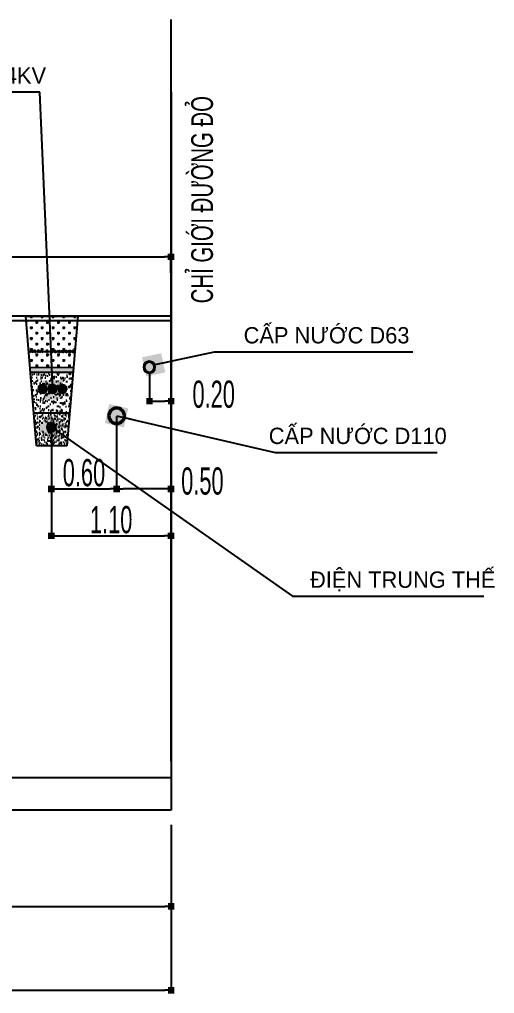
# Model space of a CAD drawing. Header units: millimetres. Extents: x 563079 to 571925, y 2063830 to 2067381.
# Drawn here: x 570480.6 to 570524.3, y 2066674.8 to 2066764.4 of the extents above; entities that cross this region are included whole.
import ezdxf

# ---------------------------------------------------------------- set-up
doc = ezdxf.new("R2010")
doc.units = ezdxf.units.MM
doc.header["$MEASUREMENT"] = 0
for name, color, linetype in [('1 LONG DUONG', 6, 'Continuous'), ('Congchiuluc', 4, 'Continuous'), ('CONGDOC', 4, 'Continuous'), ('MC', 7, 'Continuous'), ('moi', 7, 'Continuous'), ('SO', 48, 'Continuous'), ('VE', 2, 'Continuous'), ('ViaHeS', 32, 'Continuous')]:
    doc.layers.add(name, color=color, linetype=linetype)
doc.styles.add('CHUKICHTHUOC', font='', dxfattribs={"width": 0.7})
doc.styles.add('KTEN', font='')
doc.styles.add('TIEUDE', font='', dxfattribs={"width": 0.8})
doc.styles.get('CHUKICHTHUOC').set_extended_font_data('.VnArial NarrowH')
doc.styles.get('KTEN').set_extended_font_data('.VnAvantH')
doc.styles.get('TIEUDE').set_extended_font_data('.VnAvantH')
doc.dimstyles.new('DIM3', dxfattribs={"dimscale": 1.2, "dimtxt": 1.2, "dimasz": 0.4, "dimexe": 0, "dimexo": 0, "dimgap": 0.3, "dimtad": 1, "dimzin": 0, "dimdsep": 46, "dimtxsty": 'TIEUDE', "dimblk1": 'BOXFILLED', "dimblk2": 'BOXFILLED', "dimsah": 1, "dimcen": 0.09, "dimdle": 0.8, "dimclrd": 9, "dimclre": 9, "dimclrt": 7, "dimadec": 1, "dimazin": 0, "dimtfac": 1, "dimtmove": 2, "dimatfit": 3, "dimldrblk": 'BOXFILLED', "dimfxl": 1, "dimtolj": 1, "dimtzin": 0, "dimarcsym": 0})
doc.dimstyles.new('TNDH', dxfattribs={"dimscale": 0, "dimtxt": 2.5, "dimasz": 0.6, "dimexe": 0.18, "dimexo": 0.0625, "dimgap": 0.2, "dimtad": 1, "dimlfac": 0.1, "dimzin": 0, "dimdsep": 46, "dimtxsty": 'CHUKICHTHUOC', "dimblk": 'BOXFILLED', "dimcen": 0.09, "dimclrd": 8, "dimclre": 8, "dimclrt": 4, "dimadec": 0, "dimazin": 0, "dimtfac": 1, "dimtofl": 0, "dimtmove": 2, "dimatfit": 3, "dimfxl": 1, "dimtolj": 1, "dimtzin": 0, "dimarcsym": 2})

# ---------------------------------------------------------------- blocks, each defined once
blk = doc.blocks.new('_BoxFilled')
at = {"color": 0, "linetype": 'ByBlock', "lineweight": -2}
blk.add_line((-0.5, 0), (-1, 0), dxfattribs=at)
at = {"color": 0, "linetype": 'ByBlock'}
blk.add_solid([(-0.5, 0.5), (0.5, 0.5), (-0.5, -0.5), (0.5, -0.5)], dxfattribs=at)
blk = doc.blocks.new('*D227')
at = {"layer": 'Congchiuluc', "color": 8, "lineweight": -2, "transparency": 16777216}
for p, q in [((570494.575, 2066690.347), (570494.575, 2066682.68)), ((570434.575, 2066690.284), (570434.575, 2066682.68)), ((570435.175, 2066682.86), (570493.975, 2066682.86))]:
    blk.add_line(p, q, dxfattribs=at)
at = {"layer": 'Defpoints', "color": 0, "transparency": 16777216}
for p in [(570434.575, 2066690.347), (570494.575, 2066690.409), (570494.575, 2066682.86)]:
    blk.add_point(p, dxfattribs=at)
at = {"layer": 'Congchiuluc', "color": 8, "lineweight": -2, "transparency": 16777216, "xscale": 0.6, "yscale": 0.6, "zscale": 0.6, "rotation": 180}
blk.add_blockref('_BoxFilled', (570434.575, 2066682.86), dxfattribs=at)
at = {"layer": 'Congchiuluc', "color": 8, "lineweight": -2, "transparency": 16777216, "xscale": 0.6, "yscale": 0.6, "zscale": 0.6}
blk.add_blockref('_BoxFilled', (570494.575, 2066682.86), dxfattribs=at)
at = {"layer": 'Congchiuluc', "color": 4, "lineweight": 0, "transparency": 16777216, "insert": (570464.575, 2066684.336), "char_height": 2.5, "attachment_point": 5, "style": 'CHUKICHTHUOC'}
blk.add_mtext('\\A1;6.00', dxfattribs=at)
blk = doc.blocks.new('*D228')
at = {"layer": 'CONGDOC', "color": 8, "linetype": 'Continuous', "lineweight": -2, "transparency": 16777216}
for p, q in [((570437.575, 2066739.534), (570437.575, 2066742.76)), ((570438.175, 2066742.58), (570493.975, 2066742.58)), ((570494.575, 2066741.109), (570494.575, 2066742.76))]:
    blk.add_line(p, q, dxfattribs=at)
at = {"layer": 'Defpoints', "color": 0, "linetype": 'Continuous', "transparency": 16777216}
for p in [(570494.575, 2066742.58), (570494.575, 2066741.046), (570437.575, 2066739.472)]:
    blk.add_point(p, dxfattribs=at)
at = {"layer": 'CONGDOC', "color": 8, "linetype": 'Continuous', "lineweight": -2, "transparency": 16777216, "xscale": 0.6, "yscale": 0.6, "zscale": 0.6, "rotation": 180}
blk.add_blockref('_BoxFilled', (570437.575, 2066742.58), dxfattribs=at)
at = {"layer": 'CONGDOC', "color": 8, "linetype": 'Continuous', "lineweight": -2, "transparency": 16777216, "xscale": 0.6, "yscale": 0.6, "zscale": 0.6}
blk.add_blockref('_BoxFilled', (570494.575, 2066742.58), dxfattribs=at)
at = {"layer": 'CONGDOC', "color": 4, "linetype": 'Continuous', "transparency": 16777216, "insert": (570466.075, 2066744.056), "char_height": 2.5, "attachment_point": 5, "style": 'CHUKICHTHUOC'}
blk.add_mtext('\\A1;5.70', dxfattribs=at)
blk = doc.blocks.new('*D230')
at = {"layer": 'CONGDOC', "color": 8, "linetype": 'Continuous', "lineweight": -2, "transparency": 16777216}
for p, q in [((570437.552, 2066738.351), (570437.552, 2066742.76)), ((570438.152, 2066742.58), (570493.952, 2066742.58)), ((570494.552, 2066741.109), (570494.552, 2066742.76))]:
    blk.add_line(p, q, dxfattribs=at)
at = {"layer": 'Defpoints', "color": 0, "linetype": 'Continuous', "transparency": 16777216}
for p in [(570494.552, 2066742.58), (570494.552, 2066741.046), (570437.552, 2066738.288)]:
    blk.add_point(p, dxfattribs=at)
at = {"layer": 'CONGDOC', "color": 8, "linetype": 'Continuous', "lineweight": -2, "transparency": 16777216, "xscale": 0.6, "yscale": 0.6, "zscale": 0.6, "rotation": 180}
blk.add_blockref('_BoxFilled', (570437.552, 2066742.58), dxfattribs=at)
at = {"layer": 'CONGDOC', "color": 8, "linetype": 'Continuous', "lineweight": -2, "transparency": 16777216, "xscale": 0.6, "yscale": 0.6, "zscale": 0.6}
blk.add_blockref('_BoxFilled', (570494.552, 2066742.58), dxfattribs=at)
at = {"layer": 'CONGDOC', "color": 4, "linetype": 'Continuous', "transparency": 16777216, "insert": (570466.052, 2066744.056), "char_height": 2.5, "attachment_point": 5, "style": 'CHUKICHTHUOC'}
blk.add_mtext('\\A1;5.70', dxfattribs=at)
blk = doc.blocks.new('*D261')
at = {"layer": 'Defpoints', "color": 0, "transparency": 16777216}
for p in [(570364.575, 2066690.409), (570494.575, 2066690.409), (570494.575, 2066675.145)]:
    blk.add_point(p, dxfattribs=at)
at = {"layer": 'VE', "color": 8, "lineweight": -2, "transparency": 16777216}
for p, q in [((570364.575, 2066690.347), (570364.575, 2066674.965)), ((570494.575, 2066690.347), (570494.575, 2066674.965)), ((570365.175, 2066675.145), (570493.975, 2066675.145))]:
    blk.add_line(p, q, dxfattribs=at)
at = {"layer": 'VE', "color": 8, "lineweight": -2, "transparency": 16777216, "xscale": 0.6, "yscale": 0.6, "zscale": 0.6, "rotation": 180}
blk.add_blockref('_BoxFilled', (570364.575, 2066675.145), dxfattribs=at)
at = {"layer": 'VE', "color": 8, "lineweight": -2, "transparency": 16777216, "xscale": 0.6, "yscale": 0.6, "zscale": 0.6}
blk.add_blockref('_BoxFilled', (570494.575, 2066675.145), dxfattribs=at)
at = {"layer": 'VE', "color": 4, "transparency": 16777216, "insert": (570429.575, 2066676.623), "char_height": 2.5, "attachment_point": 5, "style": 'CHUKICHTHUOC'}
blk.add_mtext('\\A1;13.00', dxfattribs=at)
blk = doc.blocks.new('fsfsdf')
at = {"layer": 'SO'}
h = blk.add_hatch(color=4, dxfattribs=at)
h.paths.add_polyline_path([(596225.5, 2065685.04, 1), (596227.9, 2065685.04, 1)])
h.paths.add_polyline_path([(596227.7, 2065685.04, 1), (596225.7, 2065685.04, 1)], flags=17)
at = {"layer": 'SO', "color": 4}
for radius in [1.2, 1]:
    blk.add_circle((596226.7, 2065685.04), radius, dxfattribs=at)
blk = doc.blocks.new('*D191')
at = {"layer": 'CONGDOC', "color": 8, "linetype": 'Continuous', "lineweight": -2, "transparency": 16777216}
for p, q in [((570494.552, 2066733.681), (570494.552, 2066721.058)), ((570489.552, 2066727.899), (570489.552, 2066721.058)), ((570493.952, 2066721.238), (570490.152, 2066721.238))]:
    blk.add_line(p, q, dxfattribs=at)
at = {"layer": 'Defpoints', "color": 0, "linetype": 'Continuous', "transparency": 16777216}
for p in [(570494.552, 2066733.744), (570489.552, 2066727.962), (570489.552, 2066721.238)]:
    blk.add_point(p, dxfattribs=at)
at = {"layer": 'CONGDOC', "color": 8, "linetype": 'Continuous', "lineweight": -2, "transparency": 16777216, "xscale": 0.6, "yscale": 0.6, "zscale": 0.6, "rotation": 180}
blk.add_blockref('_BoxFilled', (570489.552, 2066721.238), dxfattribs=at)
at = {"layer": 'CONGDOC', "color": 8, "linetype": 'Continuous', "lineweight": -2, "transparency": 16777216, "xscale": 0.6, "yscale": 0.6, "zscale": 0.6}
blk.add_blockref('_BoxFilled', (570494.552, 2066721.238), dxfattribs=at)
at = {"layer": 'CONGDOC', "color": 4, "linetype": 'Continuous', "transparency": 16777216, "insert": (570497.443, 2066721.946), "char_height": 2.5, "attachment_point": 5, "style": 'CHUKICHTHUOC'}
blk.add_mtext('\\A1;0.50', dxfattribs=at)
blk = doc.blocks.new('*D192')
at = {"layer": 'CONGDOC', "color": 8, "linetype": 'Continuous', "lineweight": -2, "transparency": 16777216}
for p, q in [((570492.575, 2066731.912), (570492.575, 2066729.129)), ((570494.575, 2066732.33), (570494.575, 2066729.129)), ((570493.175, 2066729.309), (570493.975, 2066729.309))]:
    blk.add_line(p, q, dxfattribs=at)
at = {"layer": 'Defpoints', "color": 0, "linetype": 'Continuous', "transparency": 16777216}
for p in [(570494.575, 2066732.392), (570492.575, 2066731.974), (570494.575, 2066729.309)]:
    blk.add_point(p, dxfattribs=at)
at = {"layer": 'CONGDOC', "color": 8, "linetype": 'Continuous', "lineweight": -2, "transparency": 16777216, "xscale": 0.6, "yscale": 0.6, "zscale": 0.6, "rotation": 180}
blk.add_blockref('_BoxFilled', (570492.575, 2066729.309), dxfattribs=at)
at = {"layer": 'CONGDOC', "color": 8, "linetype": 'Continuous', "lineweight": -2, "transparency": 16777216, "xscale": 0.6, "yscale": 0.6, "zscale": 0.6}
blk.add_blockref('_BoxFilled', (570494.575, 2066729.309), dxfattribs=at)
at = {"layer": 'CONGDOC', "color": 4, "linetype": 'Continuous', "transparency": 16777216, "insert": (570498.482, 2066729.928), "char_height": 2.5, "attachment_point": 5, "style": 'CHUKICHTHUOC'}
blk.add_mtext('\\A1;0.20', dxfattribs=at)
blk = doc.blocks.new('fasdfasfdsd')
at = {"layer": '1 LONG DUONG', "linetype": 'ByBlock'}
h = blk.add_hatch(color=256, dxfattribs=at)
edge = h.paths.add_edge_path()
edge.add_ellipse((571102.836, 2066730.022), major_axis=(0.279, 0.279), ratio=1, start_angle=0, end_angle=360, ccw=False)
h = blk.add_hatch(color=256, dxfattribs=at)
edge = h.paths.add_edge_path()
edge.add_ellipse((571103.753, 2066730.022), major_axis=(0.279, 0.279), ratio=1, start_angle=0, end_angle=360, ccw=False)
h = blk.add_hatch(color=256, dxfattribs=at)
edge = h.paths.add_edge_path()
edge.add_ellipse((571104.657, 2066730.022), major_axis=(0.279, 0.279), ratio=1, start_angle=0, end_angle=360, ccw=False)
h = blk.add_hatch(color=256, dxfattribs=at)
edge = h.paths.add_edge_path()
edge.add_ellipse((571103.644, 2066726.505), major_axis=(0.314, 0.314), ratio=1, start_angle=0, end_angle=360, ccw=False)
at = {"layer": 'SO'}
h = blk.add_hatch(dxfattribs=at)
h.set_pattern_fill('CROSS', color=89, scale=2, style=0)
h.set_pattern_definition([(180, (1167066.33835, 1172.5502), (-0.5, 0.5), [0.25, -0.75]), (90, (1167066.21335, 1172.4252), (0.5, 0.5), [0.25, -0.75])])
h.paths.add_polyline_path([(571106.094, 2066736.727), (571105.815, 2066733.482), (571105.795, 2066733.482), (571105.795, 2066733.482), (571105.794, 2066733.482), (571105.472, 2066733.482), (571105.06, 2066733.482), (571104.65, 2066733.482), (571104.324, 2066733.482), (571103.966, 2066733.482), (571102.093, 2066733.482), (571102.093, 2066733.483), (571102.092, 2066733.482), (571101.555, 2066733.482), (571101.286, 2066736.731)])
h.paths.add_polyline_path([(571105.815, 2066733.482), (571105.687, 2066732.002), (571101.676, 2066732.017), (571101.555, 2066733.482), (571102.733, 2066733.482), (571102.733, 2066733.482), (571102.733, 2066733.482), (571103.221, 2066733.482), (571103.222, 2066733.482), (571103.222, 2066733.482), (571103.618, 2066733.482), (571103.622, 2066733.478), (571103.625, 2066733.482), (571103.959, 2066733.482), (571103.963, 2066733.478), (571103.966, 2066733.482), (571104.318, 2066733.482), (571104.321, 2066733.479), (571104.324, 2066733.482), (571104.644, 2066733.482), (571104.647, 2066733.479), (571104.65, 2066733.482), (571105.056, 2066733.482), (571105.058, 2066733.48), (571105.06, 2066733.482), (571105.467, 2066733.482), (571105.469, 2066733.479), (571105.472, 2066733.482)])
blk.add_hatch(color=6, dxfattribs=at).paths.add_polyline_path([(571105.647, 2066731.534), (571105.687, 2066732), (571101.676, 2066732.017), (571101.714, 2066731.549)])
h = blk.add_hatch(dxfattribs=at)
h.set_pattern_fill('AR-SAND', color=89, scale=0.3, style=0)
h.set_pattern_definition([(142.5, (1167066.33835, 1172.5502), (0.01889800743, 0.5780471307), [0, -0.456, 0, -0.51, 0, -0.4875]), (172.5, (1167066.33835, 1172.5502), (-0.53093301158, 0.84664381957), [0, -0.246, 0, -0.411, 0, -0.1575]), (212.5, (1167066.70735, 1172.5502), (-0.93424255853, 0.00169771606), [0, -0.15, 0, -0.54, 0, -0.705]), (222.5, (1167066.70735, 1172.5502), (-0.90183798137, 0.26330266948), [0, -0.075, 0, -0.354, 0, -0.405])])
h.paths.add_polyline_path([(571105.325, 2066727.794), (571105.647, 2066731.534), (571101.714, 2066731.549), (571102.023, 2066727.803)])
edge = h.paths.add_edge_path(flags=16)
edge.add_ellipse((571102.836, 2066730.022), major_axis=(0.279, 0.279), ratio=1, start_angle=0, end_angle=360, ccw=False)
edge = h.paths.add_edge_path(flags=16)
edge.add_ellipse((571103.753, 2066730.022), major_axis=(0.279, 0.279), ratio=1, start_angle=0, end_angle=360, ccw=False)
h = blk.add_hatch(dxfattribs=at)
h.set_pattern_fill('AR-SAND', color=89, scale=0.2, style=0)
h.set_pattern_definition([(142.5, (1167066.33835, 1172.5502), (0.01259867162, 0.385364753803), [0, -0.304, 0, -0.34, 0, -0.325]), (172.5, (1167066.33835, 1172.5502), (-0.35395534105, 0.56442921305), [0, -0.164, 0, -0.274, 0, -0.105]), (212.5, (1167066.58435, 1172.5502), (-0.62282837235, 0.00113181071), [0, -0.1, 0, -0.36, 0, -0.47]), (222.5, (1167066.58435, 1172.5502), (-0.60122532091, 0.17553511299), [0, -0.05, 0, -0.236, 0, -0.27])])
h.paths.add_polyline_path([(571105.069, 2066724.813), (571105.325, 2066727.794), (571102.023, 2066727.803), (571102.27, 2066724.813)])
edge = h.paths.add_edge_path(flags=16)
edge.add_ellipse((571103.012, 2066726.505), major_axis=(0.283, 0.283), ratio=1, start_angle=0, end_angle=360, ccw=False)
at = {"layer": '1 LONG DUONG', "linetype": 'ByBlock'}
for p, q in [((571101.286, 2066736.731), (571106.094, 2066736.727)), ((571102.27, 2066724.813), (571101.286, 2066736.731)), ((571101.555, 2066733.482), (571105.815, 2066733.482)), ((571101.676, 2066733.601), (571101.931, 2066733.364)), ((571101.906, 2066733.609), (571101.701, 2066733.356)), ((571101.965, 2066733.601), (571102.22, 2066733.364)), ((571102.196, 2066733.61), (571101.99, 2066733.356)), ((571102.309, 2066733.601), (571102.564, 2066733.364)), ((571102.54, 2066733.609), (571102.334, 2066733.355)), ((571102.606, 2066733.601), (571102.861, 2066733.364)), ((571102.836, 2066733.609), (571102.63, 2066733.355)), ((571103.094, 2066733.601), (571103.349, 2066733.364)), ((571103.324, 2066733.609), (571103.119, 2066733.355)), ((571103.494, 2066733.597), (571103.749, 2066733.36)), ((571103.725, 2066733.605), (571103.519, 2066733.352)), ((571103.836, 2066733.597), (571104.09, 2066733.36)), ((571104.066, 2066733.605), (571103.86, 2066733.352)), ((571104.194, 2066733.597), (571104.449, 2066733.36)), ((571104.424, 2066733.606), (571104.218, 2066733.352)), ((571104.52, 2066733.598), (571104.775, 2066733.361)), ((571104.75, 2066733.606), (571104.544, 2066733.352)), ((571105.113, 2066733.598), (571104.858, 2066733.361)), ((571104.882, 2066733.606), (571105.088, 2066733.352)), ((571105.438, 2066733.601), (571105.183, 2066733.364)), ((571105.208, 2066733.609), (571105.414, 2066733.356)), ((571105.762, 2066733.6), (571105.507, 2066733.363)), ((571105.531, 2066733.609), (571105.737, 2066733.355)), ((571105.647, 2066731.534), (571101.714, 2066731.549)), ((571105.325, 2066727.794), (571102.023, 2066727.803)), ((571105.069, 2066724.813), (571102.27, 2066724.813))]:
    blk.add_line(p, q, dxfattribs=at)
at = {"layer": '1 LONG DUONG', "color": 6, "linetype": 'ByBlock'}
blk.add_line((571101.676, 2066732.017), (571105.687, 2066732), dxfattribs=at)
at = {"layer": '1 LONG DUONG', "linetype": 'ByBlock'}
blk.add_lwpolyline([(571106.094, 2066736.727), (571106.094, 2066736.727), (571105.069, 2066724.813)], dxfattribs=at)
at = {"layer": '1 LONG DUONG', "linetype": 'ByBlock', "extrusion": (0, 0, -1)}
for centre, major_axis, start_param, end_param in [((571102.836, 2066730.022), (0.279, 0.279), 1.570796326794897, 7.853981633974483), ((571103.753, 2066730.022), (0.279, 0.279), 1.570796326586349, 7.853981633765935), ((571104.657, 2066730.022), (0.279, 0.279), 1.570796326586349, 7.853981633765935), ((571103.644, 2066726.505), (0.283, 0.283), 1.570796326794897, 7.853981633974483)]:
    blk.add_ellipse(centre, major_axis=major_axis, ratio=1, start_param=start_param, end_param=end_param, dxfattribs=at)
blk = doc.blocks.new('*D193')
at = {"layer": 'CONGDOC', "color": 8, "linetype": 'Continuous', "lineweight": -2, "transparency": 16777216}
for p, q in [((570483.552, 2066726.842), (570483.552, 2066716.74)), ((570494.552, 2066725.513), (570494.552, 2066716.74)), ((570484.152, 2066716.92), (570493.952, 2066716.92))]:
    blk.add_line(p, q, dxfattribs=at)
at = {"layer": 'Defpoints', "color": 0, "linetype": 'Continuous', "transparency": 16777216}
for p in [(570483.552, 2066726.905), (570494.552, 2066725.575), (570494.552, 2066716.92)]:
    blk.add_point(p, dxfattribs=at)
at = {"layer": 'CONGDOC', "color": 8, "linetype": 'Continuous', "lineweight": -2, "transparency": 16777216, "xscale": 0.6, "yscale": 0.6, "zscale": 0.6, "rotation": 180}
blk.add_blockref('_BoxFilled', (570483.552, 2066716.92), dxfattribs=at)
at = {"layer": 'CONGDOC', "color": 8, "linetype": 'Continuous', "lineweight": -2, "transparency": 16777216, "xscale": 0.6, "yscale": 0.6, "zscale": 0.6}
blk.add_blockref('_BoxFilled', (570494.552, 2066716.92), dxfattribs=at)
at = {"layer": 'CONGDOC', "color": 4, "linetype": 'Continuous', "transparency": 16777216, "insert": (570489.052, 2066718.396), "char_height": 2.5, "attachment_point": 5, "style": 'CHUKICHTHUOC'}
blk.add_mtext('\\A1;1.10', dxfattribs=at)
blk = doc.blocks.new('*D194')
at = {"layer": 'CONGDOC', "color": 8, "linetype": 'Continuous', "lineweight": -2, "transparency": 16777216}
for p, q in [((570483.552, 2066726.842), (570483.552, 2066721.058)), ((570489.552, 2066726.146), (570489.552, 2066721.058)), ((570484.152, 2066721.238), (570488.952, 2066721.238))]:
    blk.add_line(p, q, dxfattribs=at)
at = {"layer": 'Defpoints', "color": 0, "linetype": 'Continuous', "transparency": 16777216}
for p in [(570483.552, 2066726.905), (570489.552, 2066726.208), (570489.552, 2066721.238)]:
    blk.add_point(p, dxfattribs=at)
at = {"layer": 'CONGDOC', "color": 8, "linetype": 'Continuous', "lineweight": -2, "transparency": 16777216, "xscale": 0.6, "yscale": 0.6, "zscale": 0.6, "rotation": 180}
blk.add_blockref('_BoxFilled', (570483.552, 2066721.238), dxfattribs=at)
at = {"layer": 'CONGDOC', "color": 8, "linetype": 'Continuous', "lineweight": -2, "transparency": 16777216, "xscale": 0.6, "yscale": 0.6, "zscale": 0.6}
blk.add_blockref('_BoxFilled', (570489.552, 2066721.238), dxfattribs=at)
at = {"layer": 'CONGDOC', "color": 4, "linetype": 'Continuous', "transparency": 16777216, "insert": (570486.552, 2066722.715), "char_height": 2.5, "attachment_point": 5, "style": 'CHUKICHTHUOC'}
blk.add_mtext('\\A1;0.60', dxfattribs=at)

msp = doc.modelspace()

# ---------------------------------------------------------------- linework, layer by layer
at = {"layer": 'MC'}
for points in [[(570301.54327, 2066694.701), (570494.57512, 2066694.701)], [(570494.57512, 2066691.701), (570301.54327, 2066691.701)]]:
    msp.add_lwpolyline(points, dxfattribs=at)
at = {"layer": 'moi', "color": 6, "linetype": 'Continuous'}
for p, q in [((570494.55184, 2066764.39542), (570494.55184, 2066696.20353)), ((570494.57512, 2066757.69925), (570494.57512, 2066691.701))]:
    msp.add_line(p, q, dxfattribs=at)
at = {"layer": 'moi', "color": 5, "linetype": 'Continuous'}
msp.add_line((570437.58936, 2066736.72907), (570494.57512, 2066736.72907), dxfattribs=at)
at = {"layer": 'VE', "color": 4, "linetype": 'Continuous', "ltscale": 0.2}
msp.add_lwpolyline([(570494.57512, 2066737.12907), (570437.57512, 2066737.12907), (570437.57512, 2066735.62907), (570434.57512, 2066735.62907), (570434.57512, 2066736.22595, -0.22564449), (570434.80236, 2066736.43588), (570436.95569, 2066737.09922, -0.06132136), (570437.19823, 2066737.12907)], format="xyb", dxfattribs=at)

# ---------------------------------------------------------------- block references
at = {"layer": 'SO', "color": 4}
for p, xscale, yscale, zscale in [((841775.71084, 1126845.73457), -0.4550000000745058, 0.4550000000745058, 0.4550000000745058), ((958036.90986, 724032.68406), -0.6499999999941792, 0.6499999999941792, 0.6499999999941792)]:
    msp.add_blockref('fsfsdf', p, dxfattribs=dict(at, xscale=xscale, yscale=yscale, zscale=zscale))
at = {"layer": 'ViaHeS'}
msp.add_blockref('fasdfasfdsd', (-620.09231, 0.40008), dxfattribs=at)

# ---------------------------------------------------------------- texts
at = {"layer": 'MC', "style": 'KTEN'}
for s, p in [('®iÖn h¹ thÕ 0.4kv', (570464.34395, 2066758.49843)), ('cÊp n\xadíc d63', (570501.23471, 2066734.61324)), ('cÊp n\xadíc d110', (570503.5457, 2066725.36437)), ('®iÖn trung thÕ', (570507.34152, 2066712.14653))]:
    msp.add_text(s, height=1.5, dxfattribs=at).set_placement(p)
at = {"layer": 'moi', "color": 2, "linetype": 'Continuous', "style": 'KTEN', "width": 0.7}
msp.add_text('chØ giíi ®\xadêng ®á', height=2, rotation=90, dxfattribs=at).set_placement((570498.41279, 2066738.29912))

# ---------------------------------------------------------------- dimensions: what is measured, and where the dimension line sits
at = {"layer": 'Congchiuluc', "lineweight": 0}
dim = msp.add_linear_dim(base=(570494.57512, 2066682.85951), p1=(570434.57512, 2066690.34696), p2=(570494.57512, 2066690.40946), dimstyle='TNDH', override={"dimscale": 1}, dxfattribs=at)
dim.commit()
dim.dimension.update_dxf_attribs({"geometry": '*D227', "text_midpoint": (570464.57512, 2066684.33594)})
at = {"layer": 'CONGDOC', "linetype": 'Continuous'}
for base, p1, p2, picture, middle in [((570494.55184, 2066742.57953), (570437.55184, 2066738.28838), (570494.55184, 2066741.04606), '*D230', (570466.05184, 2066744.05597)), ((570494.57512, 2066742.57953), (570437.57512, 2066739.47155), (570494.57512, 2066741.04606), '*D228', (570466.07512, 2066744.05597))]:
    dim = msp.add_linear_dim(base=base, p1=p1, p2=p2, angle=180, dimstyle='TNDH', override={"dimscale": 1}, dxfattribs=at)
    dim.commit()
    dim.dimension.update_dxf_attribs({"geometry": picture, "text_midpoint": middle})
for base, p1, p2, picture, middle in [((570489.55184, 2066721.23818), (570494.55184, 2066733.74398), (570489.55184, 2066727.96183), '*D191', (570497.44297, 2066721.94576)), ((570494.57512, 2066729.30868), (570492.57512, 2066731.97441), (570494.57512, 2066732.39245), '*D192', (570498.48211, 2066729.92835))]:
    dim = msp.add_linear_dim(base=base, p1=p1, p2=p2, angle=180, dimstyle='TNDH', override={"dimscale": 1}, dxfattribs=at)
    dim.commit()
    dim.dimension.update_dxf_attribs({"geometry": picture, "text_midpoint": middle, "dimtype": 160})
for base, p2, picture, middle in [((570489.55184, 2066721.23818), (570489.55184, 2066726.20837), '*D194', (570486.55184, 2066722.71461)), ((570494.55184, 2066716.91965), (570494.55184, 2066725.57523), '*D193', (570489.05184, 2066718.39608))]:
    dim = msp.add_linear_dim(base=base, p1=(570483.55184, 2066726.90491), p2=p2, dimstyle='TNDH', override={"dimscale": 1}, dxfattribs=at)
    dim.commit()
    dim.dimension.update_dxf_attribs({"geometry": picture, "text_midpoint": middle})
at = {"layer": 'VE'}
dim = msp.add_linear_dim(base=(570494.57512, 2066675.14531), p1=(570364.57512, 2066690.40946), p2=(570494.57512, 2066690.40946), dimstyle='TNDH', override={"dimscale": 1}, dxfattribs=at)
dim.commit()
dim.dimension.update_dxf_attribs({"geometry": '*D261', "text_midpoint": (570429.57512, 2066676.62259)})

# ---------------------------------------------------------------- leaders
at = {"layer": 'MC', "color": 9}
for points in [[(570483.70119, 2066730.33706), (570482.50759, 2066757.72688), (570464.25377, 2066757.72688)], [(570492.96178, 2066732.64305), (570498.54695, 2066733.84169), (570516.80077, 2066733.84169)], [(570489.55185, 2066727.96188), (570504.13956, 2066724.59282), (570519.0238, 2066724.59282)], [(570483.55184, 2066726.90491), (570505.73713, 2066711.37499), (570523.32497, 2066711.37499)]]:
    msp.add_leader(points, dimstyle='DIM3', override={"dimasz": 1.5, "dimgap": 0.3, "dimtad": 0}, dxfattribs=at)

doc.saveas('drawing.dxf')
